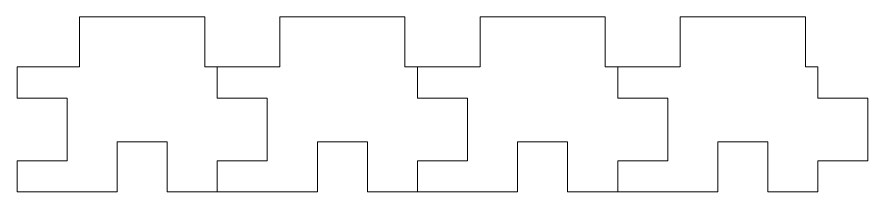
# Model space of a CAD drawing. Header units: centimetres. Extents: x -21.5 to 21.5, y -19.5 to 19.5.
# Drawn here: x 7.04 to 13.84, y 1.82 to 3.22 of the extents above; entities that cross this region are included whole.
import ezdxf

# ---------------------------------------------------------------- set-up
doc = ezdxf.new("R2010")
doc.units = ezdxf.units.CM
doc.header["$MEASUREMENT"] = 0

msp = doc.modelspace()

# ---------------------------------------------------------------- linework, layer by layer
at = {"lineweight": 9}
for points in [[(7.54156, 3.21854), (7.54156, 3.21854), (7.54156, 2.81854), (7.54156, 2.81854)], [(7.54156, 3.21854), (7.54156, 3.21854), (8.54156, 3.21854), (8.54156, 3.21854)], [(8.54156, 3.21854), (8.54156, 3.21854), (8.54156, 2.81854), (8.54156, 2.81854)], [(9.14156, 3.21854), (9.14156, 3.21854), (9.14156, 2.81854), (9.14156, 2.81854)], [(9.14156, 3.21854), (9.14156, 3.21854), (10.14156, 3.21854), (10.14156, 3.21854)], [(10.14156, 3.21854), (10.14156, 3.21854), (10.14156, 2.81854), (10.14156, 2.81854)], [(10.74156, 3.21854), (10.74156, 3.21854), (10.74156, 2.81854), (10.74156, 2.81854)], [(10.74156, 3.21854), (10.74156, 3.21854), (11.74156, 3.21854), (11.74156, 3.21854)], [(11.74156, 3.21854), (11.74156, 3.21854), (11.74156, 2.81854), (11.74156, 2.81854)], [(12.34156, 3.21854), (12.34156, 3.21854), (12.34156, 2.81854), (12.34156, 2.81854)], [(12.34156, 3.21854), (12.34156, 3.21854), (13.34156, 3.21854), (13.34156, 3.21854)], [(13.34156, 3.21854), (13.34156, 3.21854), (13.34156, 2.81854), (13.34156, 2.81854)], [(7.54156, 2.81854), (7.54156, 2.81854), (7.04156, 2.81854), (7.04156, 2.81854)], [(7.04156, 2.81854), (7.04156, 2.81854), (7.04156, 2.56854), (7.04156, 2.56854)], [(8.64156, 2.81854), (8.64156, 2.81854), (8.54156, 2.81854), (8.54156, 2.81854)], [(9.14156, 2.81854), (9.14156, 2.81854), (8.64156, 2.81854), (8.64156, 2.81854)], [(8.64156, 2.81854), (8.64156, 2.81854), (8.64156, 2.56854), (8.64156, 2.56854)], [(10.24156, 2.81854), (10.24156, 2.81854), (10.14156, 2.81854), (10.14156, 2.81854)], [(10.74156, 2.81854), (10.74156, 2.81854), (10.24156, 2.81854), (10.24156, 2.81854)], [(10.24156, 2.81854), (10.24156, 2.81854), (10.24156, 2.56854), (10.24156, 2.56854)], [(11.84156, 2.81854), (11.84156, 2.81854), (11.74156, 2.81854), (11.74156, 2.81854)], [(12.34156, 2.81854), (12.34156, 2.81854), (11.84156, 2.81854), (11.84156, 2.81854)], [(11.84156, 2.81854), (11.84156, 2.81854), (11.84156, 2.56854), (11.84156, 2.56854)], [(13.44156, 2.81854), (13.44156, 2.81854), (13.34156, 2.81854), (13.34156, 2.81854)], [(13.44156, 2.56854), (13.44156, 2.56854), (13.44156, 2.81854), (13.44156, 2.81854)], [(7.04156, 2.56854), (7.04156, 2.56854), (7.44156, 2.56854), (7.44156, 2.56854)], [(7.44156, 2.56854), (7.44156, 2.56854), (7.44156, 2.06854), (7.44156, 2.06854)], [(8.64156, 2.56854), (8.64156, 2.56854), (9.04156, 2.56854), (9.04156, 2.56854)], [(9.04156, 2.56854), (9.04156, 2.56854), (9.04156, 2.06854), (9.04156, 2.06854)], [(10.24156, 2.56854), (10.24156, 2.56854), (10.64156, 2.56854), (10.64156, 2.56854)], [(10.64156, 2.56854), (10.64156, 2.56854), (10.64156, 2.06854), (10.64156, 2.06854)], [(11.84156, 2.56854), (11.84156, 2.56854), (12.24156, 2.56854), (12.24156, 2.56854)], [(12.24156, 2.56854), (12.24156, 2.56854), (12.24156, 2.06854), (12.24156, 2.06854)], [(13.84156, 2.56854), (13.84156, 2.56854), (13.44156, 2.56854), (13.44156, 2.56854)], [(13.84156, 2.06854), (13.84156, 2.06854), (13.84156, 2.56854), (13.84156, 2.56854)], [(7.84156, 2.21854), (7.84156, 2.21854), (7.84156, 1.81854), (7.84156, 1.81854)], [(7.84156, 2.21854), (7.84156, 2.21854), (8.24156, 2.21854), (8.24156, 2.21854)], [(8.24156, 2.21854), (8.24156, 2.21854), (8.24156, 1.81854), (8.24156, 1.81854)], [(9.44156, 2.21854), (9.44156, 2.21854), (9.44156, 1.81854), (9.44156, 1.81854)], [(9.44156, 2.21854), (9.44156, 2.21854), (9.84156, 2.21854), (9.84156, 2.21854)], [(9.84156, 2.21854), (9.84156, 2.21854), (9.84156, 1.81854), (9.84156, 1.81854)], [(11.04156, 2.21854), (11.04156, 2.21854), (11.04156, 1.81854), (11.04156, 1.81854)], [(11.04156, 2.21854), (11.04156, 2.21854), (11.44156, 2.21854), (11.44156, 2.21854)], [(11.44156, 2.21854), (11.44156, 2.21854), (11.44156, 1.81854), (11.44156, 1.81854)], [(12.64156, 2.21854), (12.64156, 2.21854), (12.64156, 1.81854), (12.64156, 1.81854)], [(12.64156, 2.21854), (12.64156, 2.21854), (13.04156, 2.21854), (13.04156, 2.21854)], [(13.04156, 2.21854), (13.04156, 2.21854), (13.04156, 1.81854), (13.04156, 1.81854)], [(7.04156, 2.06854), (7.04156, 2.06854), (7.04156, 1.81854), (7.04156, 1.81854)], [(7.04156, 2.06854), (7.04156, 2.06854), (7.44156, 2.06854), (7.44156, 2.06854)], [(8.64156, 2.06854), (8.64156, 2.06854), (8.64156, 1.81854), (8.64156, 1.81854)], [(8.64156, 2.06854), (8.64156, 2.06854), (9.04156, 2.06854), (9.04156, 2.06854)], [(10.24156, 2.06854), (10.24156, 2.06854), (10.24156, 1.81854), (10.24156, 1.81854)], [(10.24156, 2.06854), (10.24156, 2.06854), (10.64156, 2.06854), (10.64156, 2.06854)], [(11.84156, 2.06854), (11.84156, 2.06854), (11.84156, 1.81854), (11.84156, 1.81854)], [(11.84156, 2.06854), (11.84156, 2.06854), (12.24156, 2.06854), (12.24156, 2.06854)], [(13.44156, 1.81854), (13.44156, 1.81854), (13.44156, 2.06854), (13.44156, 2.06854)], [(13.84156, 2.06854), (13.84156, 2.06854), (13.44156, 2.06854), (13.44156, 2.06854)], [(7.04156, 1.81854), (7.04156, 1.81854), (7.84156, 1.81854), (7.84156, 1.81854)], [(8.24156, 1.81854), (8.24156, 1.81854), (8.64156, 1.81854), (8.64156, 1.81854)], [(8.64156, 1.81854), (8.64156, 1.81854), (9.44156, 1.81854), (9.44156, 1.81854)], [(9.84156, 1.81854), (9.84156, 1.81854), (10.24156, 1.81854), (10.24156, 1.81854)], [(10.24156, 1.81854), (10.24156, 1.81854), (11.04156, 1.81854), (11.04156, 1.81854)], [(11.44156, 1.81854), (11.44156, 1.81854), (11.84156, 1.81854), (11.84156, 1.81854)], [(11.84156, 1.81854), (11.84156, 1.81854), (12.64156, 1.81854), (12.64156, 1.81854)], [(13.04156, 1.81854), (13.04156, 1.81854), (13.44156, 1.81854), (13.44156, 1.81854)]]:
    msp.add_open_spline(points, degree=3, dxfattribs=at)

doc.saveas('drawing.dxf')
